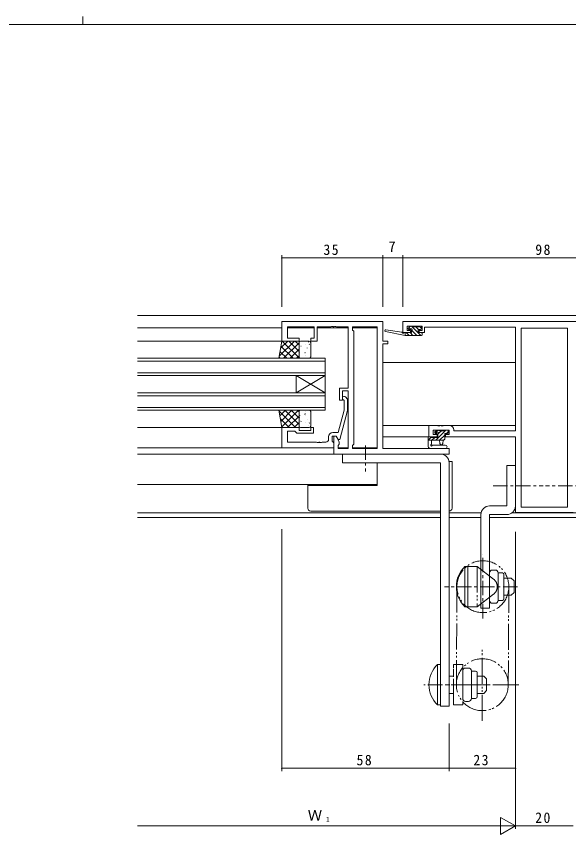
# Model space of a CAD drawing. Units: millimetres on the paper. Extents: x -420 to 373, y -297 to 267.
# Drawn here: x -55.7 to 135.7, y -16.6 to 267.2 of the extents above; entities that cross this region are included whole.
import ezdxf
from ezdxf.enums import TextEntityAlignment as Align

# ---------------------------------------------------------------- set-up
doc = ezdxf.new("R2010")
doc.units = ezdxf.units.MM
for name, pattern in [('CHAIN1', [8, 5, -1, 1, -1]), ('DASHED3', [4, 3, -1]), ('DOUBLE_CHAIN2', [12.8, 9, -1, 0.6, -0.6, 0.6, -1])]:
    doc.linetypes.add(name, pattern=pattern)
for name, color, linetype, lineweight in [('0-1_YKK_ZWAK', 7, 'Continuous', 9), ('0-3_YKK_11', 7, 'Continuous', 9), ('0-4_YKK_12', 2, 'Continuous', 9), ('0-5_YKK_13', 4, 'Continuous', 9), ('0-6_YKK_D', 6, 'Continuous', 9)]:
    doc.layers.add(name, color=color, linetype=linetype, lineweight=lineweight)
doc.styles.add('ＭＳ ゴシック', font='')
doc.styles.get('ＭＳ ゴシック').set_extended_font_data('MS Gothic')

msp = doc.modelspace()

# ---------------------------------------------------------------- linework, layer by layer
at = {"layer": '0-1_YKK_ZWAK'}
for p, q in [((-32.686, 267.2), (-32.686, 264.4)), ((352.3, 264.4), (-417.7, 264.4))]:
    msp.add_line(p, q, dxfattribs=at)
at = {"layer": '0-3_YKK_11'}
for p, q in [((36.3, 154.6), (36.3, 161.4)), ((36.3, 161.4), (71.3, 161.4)), ((38.23, 159.47), (38.23, 155.6)), ((47.5, 159.47), (38.23, 159.47)), ((47.5, 155.6), (47.5, 159.47)), ((48.5, 159.47), (48.5, 154.6)), ((59.3, 159.47), (55.258, 159.47)), ((59.3, 138.3), (59.3, 159.47)), ((60.8, 159.47), (69.37, 159.47)), ((69.37, 159.47), (69.37, 117.33)), ((69.37, 159.47), (69.37, 117.33)), ((71.3, 161.4), (71.3, 154.6)), ((78.3, 157.5), (78.3, 161.4)), ((78.3, 161.4), (176.3, 161.4)), ((85, 159.77), (79.8, 159.77)), ((85.8, 159.4), (85.8, 157.5)), ((117.3, 159.4), (85.8, 159.4)), ((117.3, 123.4), (117.3, 159.4)), ((135.37, 159.1), (119.23, 159.1)), ((119.23, 159.1), (119.23, 97.03)), ((119.23, 159.1), (119.23, 97.03)), ((135.37, 97.03), (135.37, 159.1)), ((61.23, 118.83), (61.23, 157.97)), ((80.9, 157.5), (78.3, 157.5)), ((80.9, 158.3), (80.9, 157.5)), ((83.9, 157.5), (83.9, 158.3)), ((85.8, 157.5), (83.9, 157.5)), ((42.3, 154.6), (36.3, 154.6)), ((38.23, 155.6), (42.3, 155.6)), ((42.3, 155.6), (42.3, 154.6)), ((71.3, 153.6), (71.3, 117.33)), ((56.3, 138.3), (59.3, 138.3)), ((56.3, 134.1), (56.3, 138.3)), ((59.3, 137.3), (57.3, 137.3)), ((57.3, 137.3), (57.3, 134.1)), ((59.3, 117.33), (59.3, 137.3)), ((57.3, 134.1), (56.3, 134.1)), ((58.324, 135.224), (59.1, 134.448)), ((59.1, 134.448), (59.1, 130.503)), ((55.82, 122.9), (57.9, 130.661)), ((59.1, 130.503), (56.393, 120.4)), ((87.3, 121.4), (87.3, 125.3)), ((36.3, 124.6), (42.3, 124.6)), ((36.3, 117.6), (36.3, 124.6)), ((40.8, 123.3), (38.23, 123.3)), ((38.23, 123.3), (38.23, 119.53)), ((41, 123.1), (40.8, 123.3)), ((41.5, 122.6), (41, 123.1)), ((47.3, 122.6), (41.5, 122.6)), ((42.3, 124.6), (42.3, 123.6)), ((42.3, 123.6), (46.3, 123.6)), ((47.3, 124.6), (47.3, 122.6)), ((54, 122.9), (55.82, 122.9)), ((94.27, 123.67), (88.8, 123.67)), ((88.8, 123.67), (88.8, 122.2)), ((94.27, 122.2), (94.27, 123.67)), ((95.9, 123.8), (95.9, 123.4)), ((95.9, 123.4), (117.3, 123.4)), ((38.23, 119.53), (48.342, 119.53)), ((52.5, 120.53), (52.5, 121.4)), ((53.8, 121.6), (53.8, 119.8)), ((54.3, 121.6), (55.1, 121.6)), ((54.3, 115.4), (54.3, 121.6)), ((55.1, 121.6), (56.23, 119.642)), ((117.3, 121.4), (93.1, 121.4)), ((117.3, 95.1), (117.3, 121.4)), ((54.3, 117.6), (36.3, 117.6)), ((55.8, 117.33), (59.3, 117.33)), ((69.37, 117.33), (60.8, 117.33)), ((71.3, 117.33), (94.3, 117.33)), ((94.3, 117.33), (94.3, 115.4)), ((94.3, 115.4), (54.3, 115.4)), ((119.23, 97.03), (135.37, 97.03)), ((137.3, 95.1), (117.3, 95.1))]:
    msp.add_line(p, q, dxfattribs=at)
for points in [[(55.258, 159.47), (55.075, 159.59), (54.525, 159.59), (54.342, 159.47), (54.258, 159.47), (54.075, 159.59), (53.525, 159.59), (53.342, 159.47), (48.5, 159.47)], [(61.23, 157.97), (60.8, 158.4), (60.8, 159.47)], [(79.8, 159.77), (79.8, 158.3), (80.9, 158.3)], [(83.9, 158.3), (85, 158.3), (85, 159.77)], [(48.5, 154.6), (46.3, 154.6), (46.3, 155.6), (47.5, 155.6)], [(71.3, 154.6), (73, 154.6), (73, 153.6), (71.3, 153.6)], [(57.9, 130.661), (57.9, 133.951), (57.476, 134.375)], [(87.3, 125.3), (90.342, 125.3), (90.525, 125.18), (91.075, 125.18), (91.258, 125.3), (91.342, 125.3), (91.525, 125.18), (92.075, 125.18), (92.258, 125.3), (94.4, 125.3)], [(46.3, 123.6), (46.3, 124.6), (47.3, 124.6)], [(88.8, 122.2), (90.1, 122.2), (90.1, 121.4), (87.3, 121.4)], [(93.1, 121.4), (93.1, 122.2), (94.27, 122.2)], [(48.342, 119.53), (48.525, 119.41), (49.075, 119.41), (49.258, 119.53), (49.342, 119.53), (49.525, 119.41), (50.075, 119.41), (50.258, 119.53), (51.5, 119.53)], [(56.393, 120.4), (55.793, 120.4), (55.1, 121.6), (53.8, 121.6)], [(53.8, 119.8), (54, 119.6), (54.3, 119.3), (54.3, 117.6)], [(56.23, 119.642), (56.23, 118.83), (55.8, 118.4), (55.8, 117.33)], [(60.8, 117.33), (60.8, 118.4), (61.23, 118.83)]]:
    msp.add_lwpolyline(points, dxfattribs=at)
for centre, radius, start, end in [((57.9, 134.8), 0.6, 44.99998, 225), ((94.4, 123.8), 1.5, 0, 89.99998), ((54, 121.4), 1.5, 90, 179.99998), ((51.5, 120.53), 1, 270, 359.99998)]:
    msp.add_arc(centre, radius, start, end, dxfattribs=at)
at = {"layer": '0-4_YKK_12'}
for p, q in [((-13.7, 163.4), (268.3, 163.4)), ((-13.7, 159.2), (36.3, 159.2)), ((38.232, 159.2), (47.499, 159.2)), ((48.502, 159.2), (59.299, 159.2)), ((60.802, 159.2), (69.369, 159.2)), ((36.8, 154.6), (-13.7, 154.6)), ((51.3, 148.6), (-13.7, 148.6)), ((51.3, 147.6), (-13.7, 147.6)), ((51.3, 142.6), (51.3, 148.6)), ((71.3, 147.2), (117.3, 147.2)), ((51.3, 143.6), (-13.7, 143.6)), ((51.3, 142.6), (-13.7, 142.6)), ((41.3, 142.6), (41.3, 136.6)), ((51.3, 136.6), (41.3, 142.6)), ((51.3, 142.6), (41.3, 136.6)), ((51.3, 142.6), (51.3, 136.6)), ((51.3, 136.6), (-13.7, 136.6)), ((51.3, 130.6), (51.3, 136.6)), ((51.3, 135.6), (-13.7, 135.6)), ((51.3, 131.6), (-13.7, 131.6)), ((51.3, 130.6), (-13.7, 130.6)), ((117.3, 125.3), (71.3, 125.3)), ((-13.7, 124.6), (36.3, 124.6)), ((71.3, 121.4), (87.6, 121.4)), ((-13.7, 117.6), (54.3, 117.6)), ((55.802, 117.6), (59.299, 117.6)), ((60.802, 117.6), (69.369, 117.6)), ((-13.7, 115.4), (54.738, 115.4)), ((69.37, 112.4), (69.37, 104.8)), ((-13.7, 104.8), (69.37, 104.8)), ((91.302, 95.03), (-13.7, 95.03)), ((105.369, 95.03), (94.302, 95.03)), ((138.459, 95.03), (116.142, 95.03)), ((91.302, 93.4), (-13.7, 93.4)), ((105.302, 93.4), (94.302, 93.4)), ((146.298, 93.4), (108.302, 93.4))]:
    msp.add_line(p, q, dxfattribs=at)
at = {"layer": '0-5_YKK_13'}
for p, q in [((80.688, 159.612), (80.188, 159.112)), ((80.928, 158.667), (80.336, 159.26)), ((81.5, 159.7), (80.9, 159.7)), ((84.443, 156.5), (81.243, 159.7)), ((83.7, 159.5), (81.7, 159.5)), ((83.69, 158.6), (82.79, 159.5)), ((84.4, 159.7), (83.9, 159.7)), ((84.7, 158.937), (83.937, 159.7)), ((84.7, 158.9), (84.7, 159.4)), ((79.002, 156.5), (72.241, 157.906)), ((77.888, 157.673), (72.346, 158.497)), ((81.2, 157.5), (79.002, 157.5)), ((79.055, 156.5), (79.002, 156.553)), ((84.7, 156.5), (79.002, 156.5)), ((80.402, 156.5), (79.402, 157.5)), ((80.4, 158.6), (80.739, 158.6)), ((81.749, 156.5), (80.749, 157.5)), ((81.2, 158.139), (81.2, 157.5)), ((83.096, 156.5), (81.267, 158.328)), ((83.6, 157.5), (83.6, 158.6)), ((83.6, 158.6), (84.4, 158.6)), ((84.7, 157.5), (83.6, 157.5)), ((84.979, 157.311), (84.811, 157.479)), ((85, 156.8), (85, 157.2)), ((35.3, 148.6), (36.3, 154.6)), ((35.429, 149.376), (40.653, 154.6)), ((35.878, 152.07), (38.408, 154.6)), ((36.3, 154.6), (42.3, 154.6)), ((36.466, 154.6), (42.3, 148.765)), ((36.898, 148.6), (42.3, 154.001)), ((38.711, 154.6), (42.3, 151.01)), ((40.956, 154.6), (42.3, 153.255)), ((42.3, 154.6), (42.3, 148.6)), ((42.3, 154.1), (42.3, 149.1)), ((45.8, 154.6), (42.8, 154.6)), ((44.378, 153.292), (44.385, 153.285)), ((45.545, 154.298), (45.569, 154.255)), ((45.792, 153.463), (45.88, 153.417)), ((46.3, 149.1), (46.3, 154.1)), ((35.682, 150.893), (37.976, 148.6)), ((36.003, 152.817), (40.221, 148.6)), ((39.143, 148.6), (42.3, 151.756)), ((42.395, 151.472), (42.402, 151.466)), ((42.488, 150.788), (42.512, 150.745)), ((42.921, 152.865), (42.945, 152.821)), ((44.267, 150.574), (44.356, 150.527)), ((45.112, 152.222), (45.136, 152.178)), ((42.3, 148.6), (35.3, 148.6)), ((35.362, 148.968), (35.731, 148.6)), ((41.388, 148.6), (42.3, 149.511)), ((42.8, 148.6), (45.8, 148.6)), ((44.378, 150.197), (44.402, 150.153)), ((44.562, 149.531), (44.57, 149.524)), ((35.3, 130.6), (36.3, 124.6)), ((42.3, 130.6), (35.3, 130.6)), ((35.304, 130.573), (35.33, 130.6)), ((35.625, 128.649), (37.576, 130.6)), ((35.946, 126.725), (39.821, 130.6)), ((36.267, 124.8), (42.066, 130.6)), ((37.298, 130.6), (42.3, 125.598)), ((39.543, 130.6), (42.3, 127.843)), ((41.788, 130.6), (42.3, 130.088)), ((42.3, 124.6), (42.3, 130.6)), ((42.8, 130.6), (45.8, 130.6)), ((35.349, 130.303), (41.053, 124.6)), ((38.311, 124.6), (42.3, 128.589)), ((42.3, 125.1), (42.3, 130.1)), ((42.395, 128.127), (42.402, 128.133)), ((42.488, 128.811), (42.512, 128.855)), ((44.267, 129.025), (44.356, 129.072)), ((44.378, 129.402), (44.402, 129.446)), ((44.562, 130.068), (44.57, 130.075)), ((46.3, 130.1), (46.3, 125.1)), ((35.798, 127.609), (38.808, 124.6)), ((36.247, 124.915), (36.563, 124.6)), ((40.556, 124.6), (42.3, 126.344)), ((42.921, 126.734), (42.945, 126.778)), ((44.378, 126.307), (44.385, 126.314)), ((45.112, 127.377), (45.136, 127.421)), ((45.545, 125.301), (45.569, 125.345)), ((45.792, 126.136), (45.88, 126.182)), ((36.3, 124.6), (42.3, 124.6)), ((45.8, 124.6), (42.8, 124.6)), ((43.655, 124.709), (43.679, 124.753)), ((89.888, 123.582), (89.388, 123.082)), ((90.469, 123.67), (89.425, 122.626)), ((89.6, 122.57), (89.939, 122.57)), ((92.963, 123.47), (89.664, 120.17)), ((90.7, 123.67), (90.1, 123.67)), ((91.616, 123.47), (90.637, 122.491)), ((93, 123.47), (90.9, 123.47)), ((93.159, 123.666), (93.004, 123.511)), ((93.7, 123.67), (93.2, 123.67)), ((94, 123.16), (93.41, 122.57)), ((94, 122.87), (94, 123.37)), ((88.072, 121.272), (87, 120.201)), ((87, 121.07), (87, 118.107)), ((87, 120.17), (92.3, 120.17)), ((87.9, 121.37), (87.3, 121.37)), ((88.2, 118.99), (88.2, 120.17)), ((89.316, 121.17), (88.316, 120.17)), ((91, 120.17), (91.102, 119.026)), ((92.8, 121.96), (91.01, 120.17)), ((92.2, 120.17), (92.098, 119.026)), ((92.796, 120.609), (92.361, 120.174)), ((87.615, 117.368), (87.184, 117.72)), ((87.805, 117.3), (92.984, 117.3)), ((88.736, 118.5), (92.984, 118.5)), ((57.302, 115.4), (57.302, 112.4)), ((57.302, 115.4), (91.302, 115.4)), ((91.302, 112.4), (57.302, 112.4)), ((91.302, 27.9), (91.302, 112.4)), ((94.3, 112.8), (94.275, 112.8)), ((95.3, 112.8), (94.3, 112.8)), ((94.302, 112.4), (94.302, 27.9)), ((95.3, 96.6), (95.3, 112.8)), ((114.302, 111.4), (117.302, 111.4)), ((114.302, 111.4), (114.302, 97.4)), ((117.302, 111.4), (117.302, 97.4)), ((45.3, 104.5), (45.3, 96.6)), ((69.3, 104.5), (46.3, 104.5)), ((69.172, 104.67), (69.162, 104.8)), ((69.182, 104.576), (69.172, 104.67)), ((69.192, 104.519), (69.182, 104.576)), ((69.203, 104.5), (69.192, 104.519)), ((69.3, 104.8), (69.3, 104.5)), ((108.302, 97.4), (114.302, 97.4)), ((46.3, 95.6), (91.302, 95.6)), ((105.302, 94.4), (105.302, 61.9)), ((108.302, 94.4), (114.302, 94.4)), ((108.302, 61.9), (108.302, 94.4)), ((99.802, 76.4), (100.802, 76.4)), ((99.802, 76.4), (99.802, 62.4)), ((100.802, 62.4), (100.802, 76.4)), ((104.002, 74.853), (104.002, 72.103)), ((108.302, 74.174), (108.302, 64.626)), ((110.302, 75.174), (109.302, 75.174)), ((111.302, 74.174), (111.302, 72.787)), ((111.302, 74.15), (112.802, 74.15)), ((111.302, 66.013), (111.302, 72.787)), ((113.302, 73.65), (113.302, 65.15)), ((113.302, 72.4), (115.802, 72.4)), ((115.802, 72.4), (116.802, 71.4)), ((116.802, 71.4), (116.802, 67.4)), ((105.302, 66.697), (105.302, 63.947)), ((111.302, 66.013), (111.302, 64.626)), ((113.302, 66.4), (115.802, 66.4)), ((115.802, 66.4), (116.802, 67.4)), ((110.302, 63.626), (109.302, 63.626)), ((111.302, 64.65), (112.802, 64.65)), ((99.802, 62.4), (100.802, 62.4)), ((105.302, 61.9), (108.302, 61.9)), ((90.302, 42.4), (91.302, 42.4)), ((90.302, 28.4), (90.302, 42.4)), ((91.302, 42.4), (91.302, 28.4)), ((95.802, 40.853), (95.802, 38.103)), ((99.002, 30.626), (99.002, 40.173)), ((101.002, 41.174), (100.002, 41.174)), ((102.002, 38.787), (102.002, 40.173)), ((102.002, 40.15), (103.502, 40.15)), ((102.002, 38.787), (102.002, 32.013)), ((104.002, 31.15), (104.002, 39.65)), ((104.002, 38.4), (106.302, 38.4)), ((106.302, 38.4), (107.302, 37.4)), ((107.302, 33.4), (107.302, 37.4)), ((102.002, 30.626), (102.002, 32.013)), ((104.002, 32.4), (106.302, 32.4)), ((106.302, 32.4), (107.302, 33.4)), ((90.302, 28.4), (91.302, 28.4)), ((101.002, 29.626), (100.002, 29.626)), ((102.002, 30.65), (103.502, 30.65)), ((94.302, 27.9), (91.302, 27.9))]:
    msp.add_line(p, q, dxfattribs=at)
at = {"layer": '0-5_YKK_13', "linetype": 'CHAIN1'}
for p, q in [((65.302, 118.4), (65.302, 109.4)), ((109.53, 104.4), (126.908, 104.4)), ((145.07, 104.4), (127.692, 104.4)), ((106.002, 58.4), (106.002, 80.4)), ((118.035, 69.4), (92.716, 69.4)), ((107.971, 35.4), (85.563, 35.4))]:
    msp.add_line(p, q, dxfattribs=at)
at = {"layer": '0-5_YKK_13', "linetype": 'DOUBLE_CHAIN2'}
for p, q in [((100.802, 76.4), (104.002, 76.4)), ((100.802, 76.4), (100.802, 62.4)), ((104.002, 76.4), (104.002, 62.4)), ((109.738, 71.973), (104.002, 76.4)), ((97.002, 69.453), (96.802, 35.453)), ((115.002, 69.347), (114.802, 35.347)), ((109.738, 66.827), (104.002, 62.4)), ((100.802, 62.4), (104.002, 62.4)), ((105.802, 22.9), (105.802, 47.9)), ((95.802, 42.4), (99.002, 42.4)), ((95.802, 28.4), (95.802, 42.4)), ((99.002, 42.4), (99.002, 28.4)), ((118.502, 35.4), (93.942, 35.4)), ((99.002, 28.4), (95.802, 28.4))]:
    msp.add_line(p, q, dxfattribs=at)
at = {"layer": '0-5_YKK_13', "linetype": 'DASHED3'}
for p, q in [((94.302, 38.4), (95.802, 38.4)), ((94.302, 32.4), (95.802, 32.4))]:
    msp.add_line(p, q, dxfattribs=at)
at = {"layer": '0-5_YKK_13'}
for points in [[(79.002, 156.5), (79.002, 157.5), (78.915, 157.514)], [(90.4, 122.109), (90.4, 121.17), (88.1, 121.17)], [(92.8, 120.67), (92.8, 122.57), (93.7, 122.57)], [(46.3, 104.5), (45.3, 104.5), (45.3, 104.8)]]:
    msp.add_lwpolyline(points, dxfattribs=at)
at = {"layer": '0-5_YKK_13', "linetype": 'DOUBLE_CHAIN2'}
for centre in [(106.002, 69.4), (105.802, 35.4)]:
    msp.add_circle(centre, 9, dxfattribs=at)
at = {"layer": '0-5_YKK_13'}
for centre, radius, start, end in [((80.4, 158.9), 0.3, 134.99998, 270), ((80.9, 159.4), 0.3, 90, 134.99998), ((81.5, 159.5), 0.2, 0, 90), ((83.9, 159.5), 0.2, 90, 180), ((84.4, 159.4), 0.3, 0, 90), ((72.302, 158.2), 0.3, 81.55064, 258.25018), ((77.844, 157.377), 0.3, 21.55064, 81.55064), ((78.402, 157.597), 0.3, 201.55064, 320.80246), ((78.867, 157.218), 0.3, 80.80246, 140.80246), ((80.739, 158.9), 0.3, 270, 326.94426), ((81.2, 158.6), 0.25, 303.05573, 146.94426), ((81.5, 158.139), 0.3, 123.05573, 180), ((84.4, 158.9), 0.3, 270, 0), ((84.7, 157.2), 0.3, 0, 90), ((84.7, 156.8), 0.3, 270, 0), ((42.8, 154.1), 0.5, 90, 180), ((45.8, 154.1), 0.5, 359.99998, 89.99998), ((42.8, 149.1), 0.5, 180, 270), ((45.8, 149.1), 0.5, 270, 0), ((42.8, 130.1), 0.5, 90, 180), ((45.8, 130.1), 0.5, 0, 90), ((42.8, 125.1), 0.5, 180, 270), ((45.8, 125.1), 0.5, 269.99998, 359.99998), ((89.6, 122.87), 0.3, 134.99998, 270), ((90.1, 123.37), 0.3, 90, 134.99998), ((89.939, 122.87), 0.3, 270, 326.94426), ((90.4, 122.57), 0.25, 303.05573, 146.94426), ((90.7, 122.109), 0.3, 123.05573, 180), ((90.7, 123.47), 0.2, 0, 90), ((93.2, 123.47), 0.2, 90, 180), ((93.7, 123.37), 0.3, 0, 90), ((93.7, 122.87), 0.3, 270, 0), ((87.3, 121.07), 0.3, 90, 180), ((87.9, 121.17), 0.2, 0, 90), ((92.3, 120.67), 0.5, 270, 0), ((87.5, 118.107), 0.5, 180, 230.76546), ((87.805, 117.6), 0.3, 230.76546, 269.99998), ((88.2, 118.47), 0.3, 120, 333.2563), ((87.9, 118.99), 0.3, 300, 0), ((88.736, 118.2), 0.3, 89.99998, 153.2563), ((91.6, 119.07), 0.5, 185.09206, 354.90793), ((92.984, 117.9), 0.6, 269.99998, 89.99998), ((91.302, 112.4), 3, 0, 90), ((46.3, 96.6), 1, 180, 270), ((94.3, 96.6), 1, 270, 0), ((108.302, 94.4), 3, 90, 180), ((114.302, 97.4), 3, 270, 0), ((106.469, 69.4), 9.667, 133.60283, 226.39716), ((109.302, 74.174), 1, 90, 180), ((110.302, 74.174), 1, 0, 90), ((112.802, 73.65), 0.5, 0, 90), ((109.302, 64.626), 1, 180, 270), ((110.302, 64.626), 1, 270, 0), ((112.802, 65.15), 0.5, 270, 0), ((96.969, 35.4), 9.667, 133.60283, 226.39716), ((100.002, 40.173), 1, 90, 180), ((101.002, 40.173), 1, 0, 90), ((103.502, 39.65), 0.5, 0, 90), ((100.002, 30.626), 1, 180, 270), ((101.002, 30.626), 1, 270, 0), ((103.502, 31.15), 0.5, 270, 0)]:
    msp.add_arc(centre, radius, start, end, dxfattribs=at)
at = {"layer": '0-5_YKK_13', "linetype": 'DOUBLE_CHAIN2'}
msp.add_arc((107.752, 69.4), 3.25, 307.66316, 52.33682, dxfattribs=at)
at = {"layer": '0-6_YKK_D'}
for p, q in [((36.3, 166.4), (36.3, 184.4)), ((71.3, 183.4), (36.3, 183.4)), ((71.3, 166.4), (71.3, 184.4)), ((71.3, 166.4), (71.3, 184.4)), ((78.3, 183.4), (71.3, 183.4)), ((78.3, 166.4), (78.3, 184.4)), ((78.3, 166.4), (78.3, 184.4)), ((78.3, 183.4), (176.3, 183.4)), ((36.3, 89.4), (36.3, 5.4)), ((117.3, 88.4), (117.3, -14.6)), ((117.3, 88.4), (117.3, -14.6)), ((94.3, 21.9), (94.3, 5.4)), ((94.3, 20.9), (94.3, 5.4)), ((117.3, 21.9), (117.3, 5.4)), ((94.3, 6.4), (36.3, 6.4)), ((94.3, 6.4), (117.3, 6.4)), ((112.104, -10.6), (112.104, -16.6)), ((117.3, -13.6), (112.104, -10.6)), ((111.3, -13.6), (-13.7, -13.6)), ((117.3, -13.6), (106.908, -13.6)), ((117.3, -13.6), (112.104, -16.6)), ((117.3, -13.6), (137.3, -13.6))]:
    msp.add_line(p, q, dxfattribs=at)
for centre, start, end in [((36.3, 183.4), 0, 180), ((36.3, 183.4), 180, 0), ((71.3, 183.4), 0, 180), ((71.3, 183.4), 0, 180), ((71.3, 183.4), 180, 0), ((71.3, 183.4), 180, 0), ((78.3, 183.4), 0, 180), ((78.3, 183.4), 0, 180), ((78.3, 183.4), 180, 0), ((78.3, 183.4), 180, 0), ((36.3, 6.4), 0, 180), ((36.3, 6.4), 180, 0), ((94.3, 6.4), 0, 180), ((94.3, 6.4), 0, 180), ((94.3, 6.4), 180, 0), ((94.3, 6.4), 180, 0), ((117.3, 6.4), 0, 180), ((117.3, 6.4), 180, 0)]:
    msp.add_arc(centre, 0.106, start, end, dxfattribs=at)

# ---------------------------------------------------------------- texts
at = {"layer": '0-6_YKK_D', "color": 3, "style": 'ＭＳ ゴシック'}
for s, p in [('7', (73.253, 184.4)), ('Ｗ', (45.267, -12.8))]:
    msp.add_text(s, height=3.666, dxfattribs=at).set_placement(p, align=Align.BOTTOM_LEFT)
at = {"layer": '0-6_YKK_D', "color": 4, "style": 'ＭＳ ゴシック'}
msp.add_text('1', height=1.833, dxfattribs=at).set_placement((51.505, -12.8), align=Align.BOTTOM_LEFT)
at = {"layer": '0-6_YKK_D', "color": 3, "char_height": 3.666, "attachment_point": 7, "style": 'ＭＳ ゴシック'}
for s, insert in [('\\T1.21;\\W0.95;35', (50.73, 184.4)), ('\\T1.21;\\W0.95;98', (124.181, 184.4)), ('\\T1.21;\\W0.95;58', (62.206, 7.4)), ('\\T1.21;\\W0.95;23', (102.718, 7.4)), ('\\T1.21;\\W0.95;20', (124.157, -12.6))]:
    msp.add_mtext(s, dxfattribs=dict(at, insert=insert))

doc.saveas('drawing.dxf')
